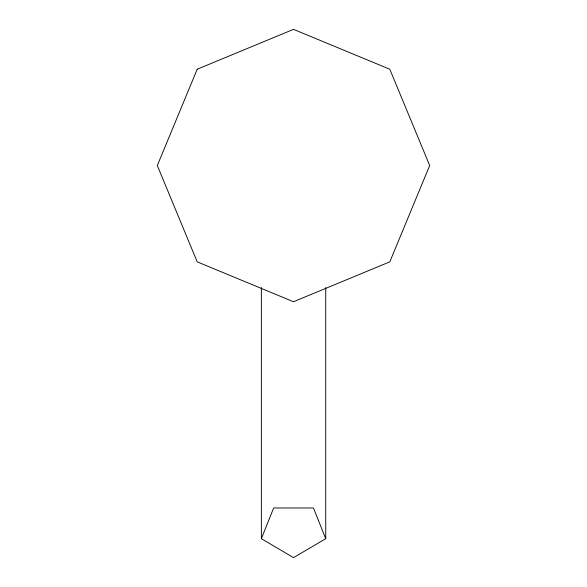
<?xml version="1.0" encoding="UTF-8"?>
<svg xmlns="http://www.w3.org/2000/svg" width="587" height="587" viewBox="0 0 587 587"><rect width="100%" height="100%" fill="white"/><g stroke="black" fill="none" stroke-linecap="round" stroke-linejoin="round"><path stroke-width="0.88" d="M261.369 538.683L273.659 507.982L313.436 507.982L325.734 538.683L293.551 557.65L261.369 538.683L261.369 287.586M325.734 287.549L325.734 538.683M197.195 69.237L157.309 165.541L197.195 261.846L293.5 301.733L389.805 261.846L429.691 165.541L389.805 69.237L293.5 29.35L197.195 69.237"/></g></svg>
